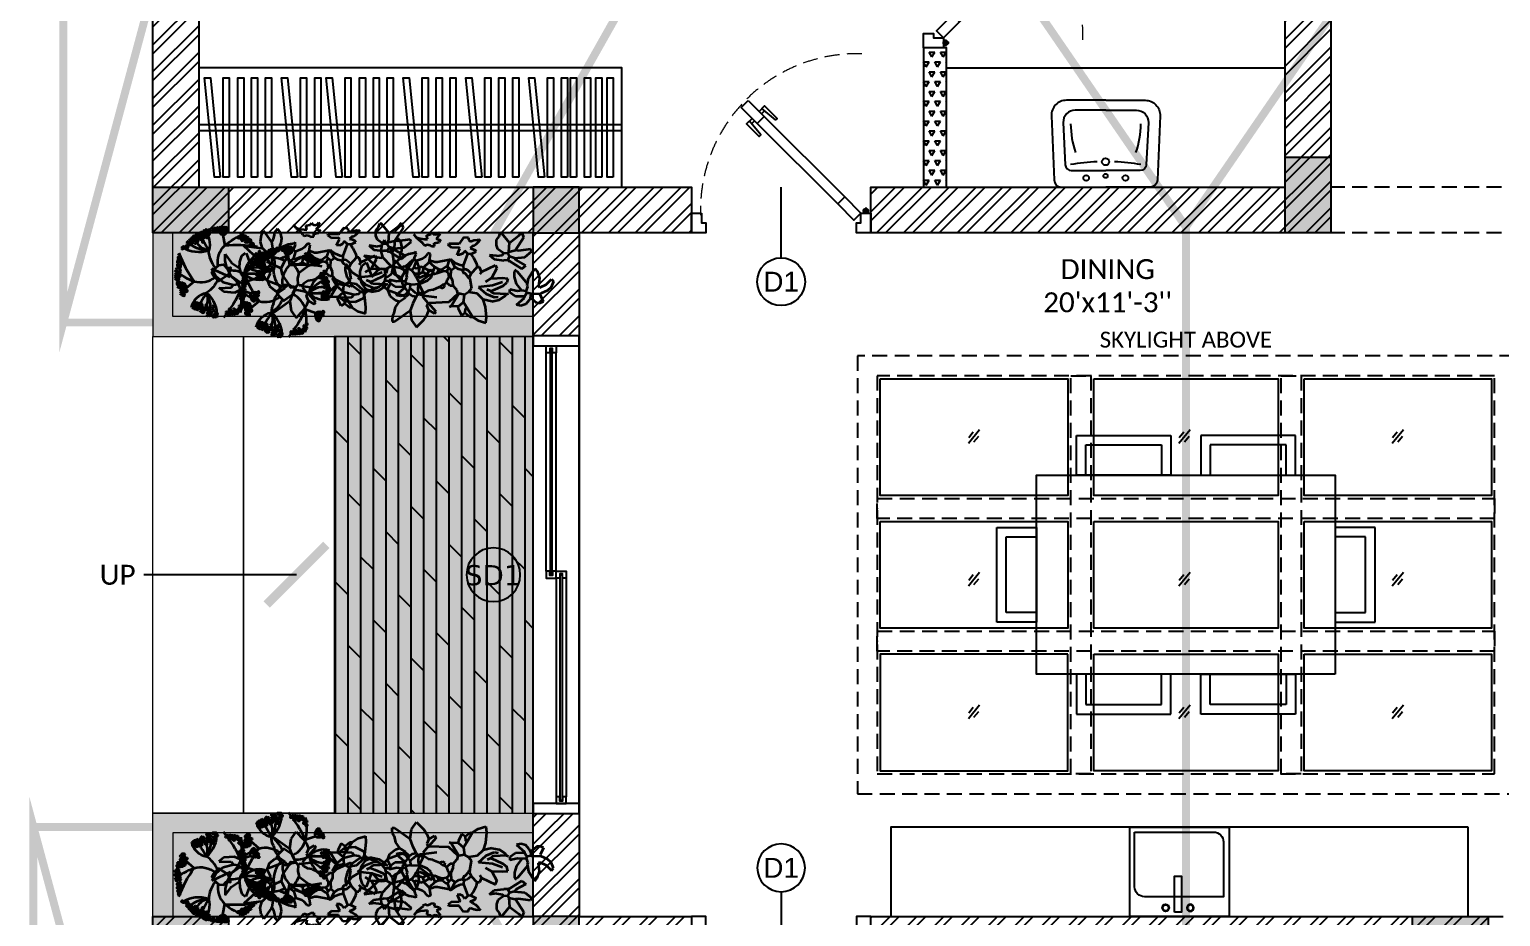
# Model space of a CAD drawing. Header units: millimetres. Extents: x -620 to 15825, y -3130 to 13425.
# Drawn here: x -620 to 6768, y 4510 to 8967 of the extents above; entities that cross this region are included whole.
import ezdxf
from ezdxf.enums import TextEntityAlignment as Align

# ---------------------------------------------------------------- set-up
doc = ezdxf.new("R2010")
doc.units = ezdxf.units.MM
doc.header["$LTSCALE"] = 150
doc.set_wipeout_variables(frame=1)
doc.linetypes.add('1215E_Roof Plan$0$DASHED', pattern=[0.75, 0.5, -0.25])
doc.linetypes.add('DASHED', pattern=[0.75, 0.5, -0.25])
for name, color, linetype in [('1215E_Columns$0$ad-Column', 3, 'Continuous'), ('1215E_Columns$0$ad-Column Hatch', 125, 'Continuous'), ('ad-Arrow', 32, 'Continuous'), ('ad-Door', 11, 'Continuous'), ('ad-Elevation 10', 8, 'Continuous'), ('ad-Furniture', 8, 'Continuous'), ('ad-Text main', 7, 'Continuous'), ('ad-Text Main_Door&window Label', 7, 'Continuous'), ('ad-Toilet fixtures', 8, 'Continuous'), ('ad-Wall', 240, 'Continuous'), ('ad-Wall hatch', 8, 'Continuous')]:
    doc.layers.add(name, color=color, linetype=linetype)
for name, color, linetype, true_color in [('1215E_Roof Plan$0$ad-Primary Roof', 5, 'Continuous', 0x0000ff), ('1215E_Roof Plan$0$ad-Secondary Roof', 6, 'Continuous', 0xff00ff), ('ad-Glass Sectionline', 140, 'Continuous', 0x00bfff), ('ad-Verandah', 7, 'Continuous', 0xa57c52)]:
    doc.layers.add(name, color=color, linetype=linetype, true_color=true_color)
doc.layers.add('ad-Landscape', color=7, linetype='Continuous', lineweight=35, true_color=0x007f00)
doc.layers.add('ad-Landscape 2', color=7, linetype='Continuous', lineweight=35, true_color=0x264c00)
doc.styles.add('6 U T S R N_Corridor-Basement$0$Standard', font='arial.ttf')
doc.styles.add('6 U T S R N_Typical Floor Plan$0$3BHK-E(NB)$0$grid_text', font='verdana.ttf', dxfattribs={"width": 0.9})
doc.styles.add('New Text Style', font='arial.ttf', dxfattribs={"height": 100})
doc.styles.get("Standard").update_dxf_attribs({"font": 'calibril.ttf'})
doc.dimstyles.new('A-100-DIM-INT (MM-FT)', dxfattribs={"dimscale": 50, "dimtxt": 2.4, "dimasz": 1, "dimexe": 5, "dimexo": 100, "dimgap": 1, "dimtad": 0, "dimdec": 0, "dimdsep": 46, "dimtxsty": 'Standard', "dimblk": 'ARCHTICK', "dimcen": 0.025, "dimse1": 1, "dimse2": 1, "dimclrd": 256, "dimclre": 256, "dimclrt": 256, "dimazin": 2, "dimtfac": 1, "dimtdec": 0, "dimtix": 1, "dimtmove": 2, "dimatfit": 3, "dimldrblk": 'ARCHTICK', "dimfxl": 1, "dimtolj": 1, "dimtzin": 0, "dimarcsym": 0})

# ---------------------------------------------------------------- blocks, each defined once
blk = doc.blocks.new('_ArchTick')
at = {"color": 0, "linetype": 'ByBlock', "const_width": 0.15}
blk.add_lwpolyline([(-0.5, -0.5), (0.5, 0.5)], dxfattribs=at)
blk = doc.blocks.new('busch1')
for p, q in [((-4.38, 7.36), (-3.78, 8.29)), ((-3.78, 8.29), (-2.83, 7.4)), ((3.42, 7.29), (4.09, 7.8)), ((4.09, 7.8), (5.08, 8.14)), ((5.08, 8.14), (5.19, 7.4)), ((-6.87, 7.43), (-6.56, 7.43)), ((-6.85, 7.18), (-6.87, 7.43)), ((-6.78, 6.73), (-6.85, 7.18)), ((-6.56, 6.36), (-6.78, 6.73)), ((-6.56, 7.43), (-4.64, 6.2)), ((-6.56, 6.36), (-6.33, 5.59)), ((-4.64, 6.2), (-4.49, 6.13)), ((-4.49, 6.13), (-4.38, 7.36)), ((-4.1, 5.22), (-4.49, 6.13)), ((-2.83, 7.4), (-2.4, 6.84)), ((-2.4, 6.84), (-2.1, 6.2)), ((-2.1, 6.2), (-2.34, 5.59)), ((-2.1, 6.2), (-1.41, 6.66)), ((-1.18, 6.43), (-2.1, 5.28)), ((-1.41, 6.66), (-1.18, 6.43)), ((0.74, 5.82), (0.51, 5.9)), ((1.66, 5.9), (0.74, 5.82)), ((0.74, 5.82), (1.79, 4.24)), ((2.05, 7.05), (1.66, 6.2)), ((1.66, 6.2), (1.66, 5.9)), ((1.66, 5.9), (2.35, 5.36)), ((2.51, 6.74), (2.05, 7.05)), ((2.74, 6.05), (2.35, 5.36)), ((2.51, 6.74), (3.12, 7.28)), ((2.51, 6.74), (2.58, 6.2)), ((2.58, 6.2), (2.74, 6.05)), ((2.74, 6.05), (3.42, 7.29)), ((3.12, 7.28), (3.43, 7.28)), ((5.11, 6.07), (4.89, 5.13)), ((5.19, 7.4), (5.11, 6.07)), ((9.64, 6.15), (9.09, 6.01)), ((9.09, 6.01), (10.16, 5.16)), ((10.27, 6), (9.64, 6.15)), ((10.7, 5.55), (10.27, 6)), ((11.68, 5.92), (11.32, 5.55)), ((12.11, 5.96), (11.68, 5.92)), ((12.55, 5.78), (12.11, 5.96)), ((12.55, 5.78), (12.16, 4.85)), ((-12.83, 4.56), (-13.44, 4.03)), ((-13.42, 4.05), (-11.87, 4.05)), ((-11.47, 4.74), (-12.83, 4.56)), ((-11.87, 4.05), (-11.56, 3.74)), ((-10.31, 4.25), (-11.47, 4.74)), ((-10.31, 4.25), (-10.18, 3.67)), ((-7.26, 3.28), (-6.99, 4.11)), ((-6.99, 4.11), (-6.32, 4.7)), ((-5.03, 4.36), (-6.79, 3.59)), ((-6.33, 5.59), (-5.79, 4.9)), ((-6.32, 4.7), (-5.79, 4.9)), ((-5.79, 4.9), (-5.03, 4.43)), ((-4.49, 3.97), (-5.26, 2.74)), ((-5.03, 4.43), (-5.03, 4.36)), ((-5.03, 4.36), (-4.49, 3.97)), ((-4.49, 3.97), (-4.17, 4.25)), ((-4.17, 4.25), (-3.64, 4.36)), ((-3.64, 4.36), (-4.1, 5.22)), ((-3.64, 4.36), (-3.33, 4.05)), ((-3.18, 4.2), (-3.33, 4.05)), ((-3.33, 4.05), (-3.33, 3.28)), ((-2.8, 4.2), (-3.18, 4.2)), ((-2.18, 5.28), (-2.8, 4.43)), ((-2.8, 4.43), (-2.72, 4.28)), ((-2.72, 4.28), (-2.8, 4.2)), ((-2.58, 3.96), (-2.8, 4.2)), ((-2.72, 4.28), (-1.03, 4.59)), ((-2.05, 3.66), (-2.58, 3.96)), ((-2.34, 5.59), (-2.18, 5.28)), ((-2.18, 5.28), (-2.1, 5.28)), ((-2.1, 5.28), (-2.03, 5.28)), ((0.46, 5.28), (-2.03, 5.28)), ((1.66, 4.28), (0.46, 5.28)), ((1.66, 4.2), (1.59, 3.74)), ((1.66, 4.2), (1.66, 4.28)), ((2.51, 4.43), (1.79, 4.24)), ((2.35, 5.36), (2.51, 4.43)), ((3.05, 4.13), (2.51, 4.43)), ((4.12, 4.36), (3.05, 4.13)), ((3.05, 4.13), (3.43, 3.67)), ((4.89, 5.13), (4.12, 4.36)), ((4.34, 3.53), (5.27, 4.45)), ((5.97, 5.43), (4.89, 5.13)), ((4.89, 5.13), (4.89, 5.2)), ((5.27, 4.45), (6.3, 4.92)), ((5.89, 4.13), (5.43, 3.9)), ((6.04, 4.36), (5.89, 4.13)), ((5.89, 4.13), (6.51, 3.9)), ((5.97, 5.43), (6.92, 5.29)), ((6.27, 4.43), (6.04, 4.36)), ((7.89, 4.59), (6.27, 4.43)), ((6.3, 4.92), (6.78, 4.87)), ((6.51, 3.9), (7.51, 3.51)), ((6.92, 5.29), (7.66, 4.85)), ((7.66, 4.85), (7.89, 4.59)), ((7.89, 4.59), (8.12, 4.51)), ((9.01, 4.93), (8.32, 4.39)), ((8.32, 4.39), (8.32, 4.01)), ((9.28, 4.26), (8.32, 4.01)), ((10.16, 5.01), (9.01, 4.93)), ((9.86, 4.24), (9.21, 3.34)), ((9.86, 4.24), (9.28, 4.26)), ((10.39, 4.32), (9.86, 4.24)), ((10.16, 5.16), (10.16, 5.01)), ((10.16, 5.01), (10.47, 4.55)), ((10.47, 4.55), (10.39, 4.32)), ((10.39, 4.32), (10.62, 3.78)), ((11.01, 4.7), (10.47, 4.55)), ((10.62, 3.78), (10.55, 3.55)), ((10.93, 5.24), (10.7, 5.55)), ((11.32, 5.55), (10.93, 5.24)), ((10.93, 5.24), (11.01, 4.7)), ((11.01, 4.7), (12.24, 4.7)), ((12.16, 3.93), (12.01, 3.78)), ((12.18, 2.74), (12.01, 3.78)), ((12.16, 4.85), (12.24, 4.7)), ((12.16, 3.93), (12.99, 3.59)), ((13.13, 4.37), (12.24, 4.7)), ((13.63, 3.96), (13.13, 4.37)), ((13.93, 3.24), (13.63, 3.96)), ((-11.95, 2.74), (-14.23, 1.55)), ((-13.71, 2.59), (-14.23, 1.55)), ((-13.73, 2.55), (-12.88, 3.32)), ((-12.88, 3.32), (-11.56, 3.74)), ((-11.79, 2.59), (-12.32, 1.49)), ((-11.79, 2.59), (-11.95, 2.74)), ((-10.71, 3.44), (-11.79, 2.59)), ((-11.56, 3.74), (-10.95, 3.67)), ((-10.95, 3.67), (-10.71, 3.44)), ((-10.71, 3.44), (-10.33, 3.44)), ((-10.68, 1.61), (-10.56, 2.38)), ((-10.56, 2.38), (-10.04, 3.14)), ((-10.18, 3.67), (-10.33, 3.44)), ((-10.02, 3.13), (-10.33, 3.44)), ((-9.68, 3.34), (-10.19, 3.69)), ((-9.63, 3.32), (-10.02, 3.13)), ((-8.75, 3.09), (-9.68, 3.34)), ((-8.33, 2.9), (-8.75, 3.09)), ((-7.95, 2.67), (-8.33, 2.9)), ((-7.26, 3.36), (-7.95, 2.67)), ((-7.95, 2.67), (-7.56, 2.21)), ((-6.95, 2.21), (-7.56, 2.21)), ((-7.56, 2.21), (-7.41, 1.74)), ((-7.26, 3.36), (-7.26, 3.28)), ((-7.26, 3.28), (-6.79, 2.44)), ((-6.79, 3.59), (-7.18, 3.44)), ((-6.79, 2.44), (-6.95, 2.21)), ((-5.41, 1.9), (-6.26, 1.44)), ((-5.26, 2.74), (-5.41, 1.9)), ((-5.41, 1.9), (-4.87, 0.98)), ((-3.41, 2.05), (-3.57, 1.82)), ((-3.18, 2.59), (-3.41, 2.05)), ((-3.33, 3.28), (-3.18, 2.74)), ((-3.18, 2.74), (-3.18, 2.59)), ((-3.18, 2.59), (-1.95, 1.74)), ((-1.49, 3.59), (-2.05, 3.66)), ((-1.49, 3.59), (-0.64, 3.28)), ((-0.64, 3.28), (-0.26, 3.44)), ((-0.64, 3.28), (-0.18, 2.97)), ((-0.26, 3.44), (0.05, 3.28)), ((-0.18, 2.97), (-0.03, 2.97)), ((0.05, 3.28), (-0.03, 2.97)), ((-0.03, 2.97), (0.28, 2.74)), ((0.74, 3.2), (0.28, 2.74)), ((0.28, 2.74), (0.43, 2.36)), ((0.43, 2.36), (0.66, 2.05)), ((0.66, 2.05), (0.59, 1.59)), ((0.66, 2.05), (0.89, 2.05)), ((1.12, 3.2), (0.74, 3.2)), ((1.13, 2.63), (0.89, 2.05)), ((0.89, 2.05), (0.97, 1.21)), ((1.51, 3.67), (1.12, 3.2)), ((1.12, 3.2), (1.13, 2.63)), ((1.59, 3.74), (1.51, 3.67)), ((3.05, 2.13), (2.74, 1.74)), ((3.28, 2.44), (3.05, 2.21)), ((3.05, 2.21), (3.05, 2.13)), ((3.28, 2.44), (3.43, 3.67)), ((3.28, 2.44), (3.28, 2.21)), ((3.28, 2.21), (3.51, 1.74)), ((6.13, 3.43), (4.34, 3.53)), ((4.81, 1.59), (4.58, 1.9)), ((6.12, 2.44), (5.28, 2.9)), ((6.12, 2.44), (6.2, 2.51)), ((6.12, 2.44), (6.81, 1.28)), ((7.44, 3.04), (6.13, 3.43)), ((6.2, 2.51), (7.43, 2.51)), ((7.43, 2.51), (8.12, 2.59)), ((7.51, 3.51), (7.97, 3.13)), ((8.12, 2.59), (7.97, 3.13)), ((9.21, 3.34), (9, 2.45)), ((9, 2.45), (9.01, 1.78)), ((10.62, 3.39), (9.47, 1.86)), ((10.55, 3.55), (10.62, 3.39)), ((10.62, 3.39), (10.77, 2.67)), ((10.77, 2.67), (11.62, 1.47)), ((11.93, 1.86), (12.18, 2.74)), ((12.99, 3.59), (13.7, 2.93)), ((13.7, 2.93), (13.93, 3.24)), ((-12.32, 1.49), (-12.49, 0.6)), ((-12.49, 0.6), (-12.43, -0.22)), ((-12.43, -0.22), (-11.7, 0.9)), ((-11.7, 0.9), (-10.68, 1.61)), ((-10.68, 1.61), (-10.63, 0.84)), ((-10.63, 0.84), (-10.35, 0.07)), ((-10.35, 0.07), (-9.84, -0.28)), ((-8.18, 0.67), (-10.03, -1.19)), ((-9.77, -0.26), (-9.18, 1.59)), ((-9.18, 1.59), (-8.33, 0.74)), ((-8.33, 0.74), (-8.18, 0.67)), ((-7.49, 0.74), (-8.18, 0.67)), ((-6.64, 0.36), (-7.72, -0.87)), ((-7.41, 1.74), (-7.49, 0.74)), ((-7.49, 0.74), (-6.64, 0.36)), ((-7.14, 1.7), (-7.41, 1.74)), ((-6.82, 1.48), (-7.14, 1.7)), ((-6.56, 1.13), (-6.82, 1.48)), ((-6.64, 0.36), (-6.49, 0.36)), ((-6.26, 1.44), (-6.56, 1.13)), ((-6.56, 1.13), (-6.41, 0.44)), ((-6.41, 0.44), (-6.49, 0.36)), ((-6.49, 0.36), (-6.26, 0.05)), ((-5.49, 0.67), (-6.41, 0.44)), ((-6.26, 0.05), (-6.41, -1.48)), ((-6.26, 0.05), (-5.49, -0.56)), ((-4.87, 0.98), (-5.49, 0.67)), ((-5.49, 0.67), (-4.95, 0.44)), ((-4.95, 0.44), (-4.8, 0.44)), ((-4.87, 0.98), (-4.64, 0.74)), ((-4.64, 0.74), (-4.8, 0.44)), ((-4.8, 0.44), (-3.87, -0.33)), ((-4.1, 0.98), (-4.64, 0.74)), ((-3.72, 1.44), (-4.1, 0.98)), ((-4.1, 0.98), (-3.72, 0.67)), ((-3.57, 1.82), (-3.72, 1.44)), ((-3.72, 1.44), (-3.03, 1.44)), ((-3.49, 0.82), (-3.72, 0.67)), ((-3.72, 0.67), (-3.41, -0.18)), ((-2.87, 0.59), (-3.49, 0.82)), ((-3.03, 1.44), (-2.64, 1.28)), ((-2.49, 0.74), (-2.87, 0.59)), ((-2.03, 1.67), (-2.64, 1.28)), ((-2.64, 1.28), (-2.57, 0.9)), ((-2.57, 0.9), (-2.49, 0.74)), ((-1.87, 1.13), (-2.49, 0.74)), ((-2.49, 0.74), (-2.49, 0.67)), ((-2.49, 0.67), (-1.8, 0.05)), ((-1.95, 1.74), (-2.03, 1.67)), ((-2.03, 1.67), (-1.95, 1.28)), ((-1.95, 1.74), (-1.49, 1.59)), ((-1.95, 1.28), (-1.87, 1.13)), ((-1.8, 1.05), (-1.87, 1.13)), ((-1.34, 1.36), (-1.8, 1.05)), ((-1.11, 0.74), (-1.8, 0.05)), ((-1.8, 0.05), (-1.72, -0.18)), ((-1.07, 0.1), (-1.73, -0.16)), ((-1.49, 1.59), (-1.34, 1.36)), ((-1.49, 1.59), (-1.18, 1.59)), ((-1.18, 1.59), (-1.34, 1.36)), ((-1.34, 1.36), (-1.34, 1.28)), ((-1.34, 1.28), (-1.11, 0.74)), ((-1.18, 1.59), (-0.87, 1.51)), ((-0.57, 1.05), (-1.11, 0.74)), ((-0.72, 0.13), (-1.07, 0.1)), ((-0.87, 1.51), (-0.11, 1.28)), ((-0.87, 1.51), (-0.57, 1.05)), ((0.82, -0.1), (-0.72, 0.13)), ((-0.57, 1.05), (-0.18, 1.05)), ((-0.11, 1.28), (-0.18, 1.05)), ((-0.18, 1.05), (0.28, 0.74)), ((0.36, 1.36), (-0.11, 1.28)), ((0.28, 0.74), (0.51, 0.67)), ((0.59, 1.59), (0.36, 1.36)), ((0.36, 1.36), (0.66, 0.9)), ((0.66, 0.9), (0.51, 0.67)), ((0.51, 0.67), (0.82, -0.1)), ((0.97, 1.21), (0.66, 0.9)), ((0.97, 1.21), (1.43, 0.9)), ((1.43, 0.82), (0.97, -0.18)), ((0.97, -0.18), (1.59, 0.34)), ((1.89, 1.13), (1.43, 0.82)), ((1.43, 0.9), (1.43, 0.82)), ((1.59, 0.34), (2.16, 0.59)), ((2.43, 1.28), (1.89, 1.13)), ((2.16, 0.59), (2.58, 0.67)), ((2.58, 1.67), (2.43, 1.28)), ((2.43, 1.28), (2.58, 1.21)), ((2.58, 1.74), (2.58, 1.67)), ((2.74, 1.74), (2.58, 1.67)), ((2.89, 1.21), (2.58, 1.21)), ((2.58, 1.21), (2.58, 0.67)), ((2.58, 0.67), (3.2, -0.79)), ((3.12, 1.36), (2.89, 1.21)), ((3.51, 1.74), (3.12, 1.36)), ((3.51, 1.74), (4.28, 0.98)), ((3.88, -0.24), (4.22, 0.53)), ((4.22, 0.53), (4.28, 0.98)), ((4.58, 0.98), (4.28, 0.98)), ((4.81, 1.59), (4.58, 0.98)), ((4.81, 1.59), (6.66, 0.82)), ((5.96, -0.48), (6.53, 0.08)), ((6.53, 0.08), (7.74, 0.28)), ((6.66, 0.82), (6.81, 1.28)), ((8.27, 0.28), (7.74, 0.28)), ((8.27, 0.36), (8.35, 0.36)), ((8.27, 0.36), (8.27, 0.28)), ((8.35, 0.36), (8.27, 0.28)), ((8.27, 0.28), (8.27, 0.21)), ((8.27, 0.21), (8.5, -0.18)), ((8.35, 0.36), (8.43, 0.36)), ((9.97, 1.44), (8.43, 0.36)), ((9.12, 0.05), (8.5, -0.18)), ((9.01, 1.78), (9.16, 1.62)), ((9.16, 1.62), (9.09, 1.55)), ((9.27, 0.28), (9.12, 0.05)), ((9.12, 0.05), (10.43, -0.02)), ((9.47, 1.86), (9.16, 1.62)), ((10.5, 1.05), (9.27, 0.28)), ((9.97, 1.44), (10.5, 1.05)), ((11.62, 1.47), (11.93, 1.86)), ((-10.03, -1.19), (-7.79, -0.79)), ((-7.89, -1.61), (-7.72, -0.87)), ((-7.73, -2.46), (-7.89, -1.61)), ((-7.79, -0.79), (-7.72, -0.87)), ((-6.49, -1.64), (-7.36, -3)), ((-6.41, -1.48), (-6.49, -1.64)), ((-6.41, -1.48), (-6.18, -1.89)), ((-5.49, -0.56), (-5.49, -0.64)), ((-5.49, -0.56), (-5.13, -0.82)), ((-5.49, -0.95), (-5.49, -0.64)), ((-5.29, -1.32), (-5.49, -0.95)), ((-5.19, -1.92), (-5.29, -1.32)), ((-5.13, -0.82), (-4.33, -1.14)), ((-4.33, -1.14), (-3.49, -1.25)), ((-3.87, -0.33), (-3.72, -0.33)), ((-3.41, -0.18), (-3.72, -0.33)), ((-3.72, -0.33), (-3.57, -0.72)), ((-3.57, -0.72), (-3.41, -1.02)), ((-3.57, -1.25), (-3.49, -1.25)), ((-3.41, -1.02), (-3.49, -1.25)), ((-3.49, -1.25), (-3.41, -1.41)), ((-2.63, -0.41), (-3.41, -0.18)), ((-2.32, -0.62), (-2.63, -0.41)), ((-1.95, -1.02), (-2.32, -0.62)), ((-1.72, -1.1), (-1.95, -1.02)), ((-1.72, -0.18), (-1.57, -0.95)), ((-1.57, -0.95), (-1.72, -1.1)), ((1.2, -1.64), (0.74, -2.02)), ((0.82, -0.1), (0.97, -0.18)), ((2.12, -1.64), (1.2, -1.64)), ((2.18, -0.68), (1.82, -0.72)), ((1.82, -0.72), (2.2, -1.48)), ((2.2, -1.48), (2.12, -1.64)), ((2.54, -0.83), (2.18, -0.68)), ((2.82, -1.18), (2.54, -0.83)), ((3.2, -0.79), (2.82, -1.18)), ((3.58, -0.72), (3.2, -0.79)), ((3.51, -1.48), (3.86, -1.35)), ((3.81, -1.72), (3.51, -1.48)), ((3.58, -0.72), (3.88, -0.24)), ((3.58, -0.72), (4.28, -1.02)), ((3.96, -1.74), (3.81, -1.72)), ((3.86, -1.35), (4.13, -1.2)), ((4.27, -1.91), (3.96, -1.74)), ((4.13, -1.2), (4.28, -1.02)), ((6.81, -0.33), (5.96, -0.48)), ((6.81, -0.33), (7.58, -0.41)), ((7.04, -1.18), (6.88, -1.7)), ((6.88, -1.7), (6.92, -2.37)), ((7.74, -0.64), (7.04, -1.18)), ((7.58, -0.41), (7.74, -0.64)), ((8.27, -0.56), (7.74, -0.64)), ((8.5, -0.18), (8.27, -0.56)), ((8.27, -0.56), (8.43, -0.79)), ((8.43, -0.79), (9.27, -0.95)), ((8.43, -0.79), (8.58, -1.95)), ((9.66, -0.87), (9.27, -0.95)), ((9.27, -0.95), (10.43, -2.56)), ((11.2, -1.02), (9.66, -0.87)), ((10.43, -0.02), (11.35, -0.72)), ((11.35, -0.72), (11.2, -1.02)), ((-7.36, -3), (-7.73, -2.46)), ((-6.18, -1.89), (-6.05, -2.39)), ((-6.05, -2.39), (-6.03, -2.72)), ((-5.64, -3.18), (-6.03, -2.72)), ((-5.64, -3.18), (-5.32, -2.69)), ((-5.32, -2.69), (-5.19, -1.92)), ((-3.26, -3.18), (-3.57, -3.56)), ((-2.72, -2.64), (-3.26, -3.1)), ((-3.26, -3.18), (-2.8, -3)), ((-3.26, -3.1), (-3.26, -3.18)), ((-2.8, -3), (-2.24, -2.91)), ((-2.49, -2.41), (-2.72, -2.64)), ((-2.41, -2.25), (-2.49, -2.33)), ((-2.49, -2.33), (-2.49, -2.41)), ((-2.41, -2.25), (-2.26, -2.1)), ((-2.26, -2.1), (-1.88, -2.2)), ((-2.24, -2.91), (-1.87, -2.87)), ((-1.87, -2.87), (-1.95, -3.33)), ((-1.95, -3.33), (-1.95, -3.41)), ((-1.95, -3.41), (-1.41, -3.48)), ((-1.88, -2.2), (-1.58, -2.1)), ((-1.58, -2.1), (-1.41, -1.95)), ((-1.41, -1.95), (-1.03, -1.95)), ((-1.41, -3.48), (-1.26, -3.71)), ((-1.26, -3.71), (-1.11, -3.49)), ((-1.11, -3.49), (-0.85, -3.41)), ((-1.03, -1.95), (-1.03, -2.33)), ((-1.03, -2.33), (-0.41, -2.41)), ((-0.85, -3.41), (-0.53, -3.46)), ((-0.26, -2.64), (-0.72, -2.87)), ((-0.72, -2.87), (-0.18, -3.48)), ((-0.53, -3.46), (-0.34, -3.71)), ((-0.41, -2.41), (-0.26, -2.64)), ((-0.18, -3.48), (-0.34, -3.71)), ((-0.11, -2.72), (-0.26, -2.64)), ((0.74, -2.02), (0.82, -2.18)), ((2.12, -2.1), (0.82, -2.18)), ((2.74, -2.87), (2.12, -2.1)), ((3.35, -2.79), (2.74, -2.87)), ((3.35, -2.56), (3.58, -2.33)), ((3.35, -2.79), (3.35, -2.56)), ((3.58, -2.33), (4.01, -2.47)), ((4.01, -2.47), (4.46, -2.51)), ((4.63, -2.22), (4.27, -1.91)), ((4.46, -2.51), (4.81, -2.48)), ((4.81, -2.48), (4.63, -2.22)), ((4.81, -2.48), (4.89, -2.56)), ((6.92, -2.37), (7.27, -2.79)), ((7.27, -2.79), (7.43, -3.25)), ((7.66, -3.18), (7.43, -3.25)), ((8.58, -1.95), (7.66, -3.18)), ((8.58, -1.95), (9.81, -2.79)), ((9.81, -2.79), (10.2, -3.18)), ((10.43, -2.56), (10.2, -3.18))]:
    blk.add_line(p, q)
for centre, start, end in [((-10.31, 4.25), 12.8043, 67.5333), ((0.46, 5.28), 49.844, 89.647)]:
    blk.add_arc(centre, 0.00000961, start, end)
blk = doc.blocks.new('Agac-p8')
at = {"color": 82}
blk.add_lwpolyline([(214.3, -98.8, -0.332157), (270.9, -91.5, 2.110716)], format="xyb", dxfattribs=at)
at = {"layer": 'ad-Landscape'}
for points in [[(16.3, 279.2, -0.2826), (-12.1, 229), (-24, 165.3, 0.08666), (-144.2, 235.3)], [(-12.1, 229, -0.332157), (-46.7, 274.3, 2.110716)], [(106.7, 260.8, 0.297027), (75.6, 134.5, 0.202579), (209.9, 191.6)], [(143.2, 243.7, 0.034752), (75.6, 134.5, 0.322006), (167.2, 228.6)], [(-55.5, 12.1, 0.124299), (-144.8, -7.9, 0.235359), (-244.2, 123.8, 3.344811)], [(18.2, 39.4, 0.239145), (-24, 165.3, 0.066971), (-223.4, 158.9)], [(32.6, 25.4, 0.160891), (75.6, 134.5, 0.235359), (239.3, 154.7, 3.344811)], [(259.3, 119.2, -0.066971), (165.1, -56.7, -0.237273), (35.8, -31)], [(-261.4, 79.9, -0.202579), (-144.8, -7.9, 0.322006), (-272.1, 24.4)], [(285.9, 12.4, -0.08666), (165.1, -56.7), (214.3, -98.8, 0.2826), (243.6, -148.6)], [(-269.7, -44, 0.297027), (-144.8, -7.9, -0.034752), (-273.2, -3.9)], [(-240.5, -131.5, -0.2826), (-182.8, -131), (-121.7, -109.5), (-121.7, -109.5, -0.217045), (-45, -15)], [(20.1, -46.5, 0.144947), (88.7, -127.5, 0.235359), (24.4, -279.4, 3.344811)], [(-182.8, -131, -0.332157), (-204.7, -183.7, 2.110716)], [(-122.2, -248.6, -0.08666), (-121.7, -109.5), (-121.7, -109.5, 0.066971), (-16.4, -279)], [(71, -272.4, -0.202579), (88.7, -127.5, 0.322006), (124.4, -253.9)], [(182.5, -217.7, 0.297027), (88.7, -127.5, -0.034752), (149.5, -240.7)]]:
    blk.add_lwpolyline(points, format="xyb", dxfattribs=at)
blk.add_lwpolyline([(-56.6, 15.2), (-44.5, -16.5), (12, -54.5), (43.1, -23.8), (55.3, -1.9), (31, 27.3), (13.4, 44), (-15.3, 46.8), (-32.3, 27.3), (-59.1, 29.8)], close=True, dxfattribs=at)
at = {"layer": 'ad-Landscape 2'}
for centre in [(-32, 272.4), (-22.2, 272.4), (-8.5, 272.4), (5.2, 272.4), (20.9, 270.4), (38.5, 268.5), (-188.6, 178.4), (-180.8, 196), (-165.1, 211.7), (-165.1, 190.1), (-153.4, 211.7), (-153.4, 190.1), (-151.4, 219.5), (-151.4, 198), (-137.7, 225.4), (-137.7, 203.8), (-131.9, 221.5), (-131.9, 199.9), (-124, 231.3), (-124, 209.7), (-108.4, 215.6), (-32, 250.8), (-22.2, 264.5), (-22.2, 250.8), (-22.2, 243), (-8.5, 250.8), (-0.7, 262.6), (-0.7, 241), (5.2, 250.8), (20.9, 260.6), (46.3, 258.7), (54.1, 266.5), (67.8, 256.7), (73.7, 258.7), (73.7, 237.1), (85.5, 239.1), (85.5, 217.5), (91.3, 258.7), (91.3, 237.1), (103.1, 252.8), (103.1, 239.1), (103.1, 231.3), (103.1, 217.5), (110.9, 211.7), (110.9, 190.1), (120.7, 243), (120.7, 221.5), (124.6, 227.3), (124.6, 205.8), (132.5, 237.1), (132.5, 215.6), (142.3, 235.2), (142.3, 213.6), (146.2, 213.6), (146.2, 192.1), (152, 227.3), (152, 205.8), (157.9, 203.8), (157.9, 182.3), (167.7, 219.5), (167.7, 198), (175.5, 209.7), (175.5, 188.2), (181.4, 203.8), (181.4, 182.3), (193.2, 194.1), (206.9, 176.4), (-243.5, 115.7), (-237.6, 123.6), (-231.7, 109.8), (-223.9, 98.1), (-218, 109.8), (-198.4, 172.5), (-180.8, 174.5), (193.2, 172.5), (206.9, 154.9), (214.7, 156.8), (230.4, 152.9), (238.2, 149), (257.8, 104), (261.7, 86.4), (-267, 23.7), (-265, -3.7), (-261.1, 62.9), (-261.1, 41.3), (-261.1, 10), (-255.2, 33.5), (-255.2, 21.7), (-251.3, 0.2), (-249.3, 84.4), (-249.3, 72.6), (-247.4, 57), (-243.5, 47.2), (-239.5, 82.4), (-239.5, 31.5), (-233.7, 72.6), (-233.7, -3.7), (-229.8, 58.9), (248, 72.6), (248, 51.1), (253.9, 35.4), (253.9, 13.9), (255.8, -1.8), (257.8, 82.4), (261.7, 64.8), (263.6, 39.4), (265.6, 64.8), (265.6, 43.3), (273.4, 17.8), (273.4, -3.7), (-265, -33.1), (-259.1, -15.5), (-257.2, -40.9), (-255.2, -23.3), (-245.4, -13.5), (-243.5, -35.1), (-237.6, -27.2), (-223.9, -27.2), (220.6, -86), (226.4, -76.2), (240.1, -70.3), (240.1, -91.8), (246, -86), (253.9, -68.3), (253.9, -89.9), (255.8, -23.3), (255.8, -68.3), (261.7, -87.9), (263.6, -21.4), (263.6, -42.9), (267.6, -48.8), (267.6, -70.3), (279.3, -15.5), (279.3, -37), (-231.7, -125.1), (-227.8, -142.8), (-216, -138.8), (-212.1, -160.4), (-208.2, -152.5), (-204.3, -129.1), (-204.3, -174.1), (-200.4, -150.6), (-194.5, -152.5), (212.7, -115.3), (220.6, -107.5), (226.4, -97.7), (228.4, -119.3), (228.4, -140.8), (234.3, -101.6), (234.3, -123.2), (246, -107.5), (246, -109.5), (246, -131), (-127.9, -199.5), (-126, -223), (-118.2, -236.8), (-114.2, -213.3), (-104.4, -236.8), (-101, -251.4), (-92.7, -240.7), (-84.9, -254.4), (-81, -230.9), (-71.2, -254.4), (-65.3, -242.6), (-57.5, -256.3), (-53.5, -232.8), (-43.8, -256.3), (-34, -250.5), (24.8, -258.3), (32.6, -272), (36.5, -248.5), (46.3, -272), (48.3, -213.3), (48.3, -234.8), (62, -250.5), (69.8, -264.2), (73.7, -240.7), (81.6, -223), (81.6, -244.6), (83.5, -264.2), (91.3, -207.4), (91.3, -228.9), (109, -223), (109, -244.6), (118.8, -203.5), (118.8, -225), (124.6, -215.2), (124.6, -236.8), (126.6, -199.5), (126.6, -221.1), (134.4, -197.6), (134.4, -219.1), (140.3, -223), (146.2, -193.7), (146.2, -215.2), (157.9, -189.8), (157.9, -211.3), (161.8, -201.5), (161.8, -223), (169.7, -195.6), (169.7, -217.2)]:
    blk.add_circle(centre, 5.54, dxfattribs=at)
blk = doc.blocks.new('zw$5F1F')
at = {"transparency": 33554559}
h = blk.add_hatch(color=43, dxfattribs=at)
h.dxf.hatch_style = 1
h.paths.add_polyline_path([(0, 0), (1910, 0), (1910, 100), (100, 100), (100, 520), (0, 520)])
at = {"layer": 'ad-Wall hatch', "transparency": 33554483}
h = blk.add_hatch(color=74, dxfattribs=at)
h.dxf.hatch_style = 1
h.paths.add_polyline_path([(100, 520), (1910, 520), (1910, 100), (100, 100)])
at = {"layer": 'ad-Verandah', "lineweight": 9}
for points in [[(0, 0), (1910, 0), (1910, 100), (100, 100), (100, 520), (0, 520)], [(100, 520), (1910, 520), (1910, 100), (100, 100)]]:
    blk.add_lwpolyline(points, close=True, dxfattribs=at)
at = {"layer": 'ad-Landscape', "color": 98, "ltscale": 10, "xscale": -39.35628013533179, "yscale": 39.35628013533176, "zscale": 39.35628013533176, "rotation": 182.6481936611812}
for p in [(852.6, 426.4), (1457.7, 378.7)]:
    blk.add_blockref('busch1', p, dxfattribs=at)
at = {"layer": 'ad-Landscape', "xscale": -0.8129134488704248, "yscale": 0.8129134488704248, "zscale": 0.8129134488704248}
for p in [(341.6, 322.5), (667.2, 223.5)]:
    blk.add_blockref('Agac-p8', p, dxfattribs=at)
blk = doc.blocks.new('6 U T S R N_Typical Floor Plan$0$ad_Window Tag')
blk.add_circle((0, 0), 150)
at = {"style": '6 U T S R N_Typical Floor Plan$0$3BHK-E(NB)$0$grid_text', "width": 0.9}
blk.add_attdef('D1', text='', height=125, dxfattribs=at).set_placement((0, 0), align=Align.MIDDLE_CENTER)
blk = doc.blocks.new('zw$C7D6')
at = {"layer": 'ad-Text Main_Door&window Label'}
ref = blk.add_blockref('6 U T S R N_Typical Floor Plan$0$ad_Window Tag', (1710, 6227.5), dxfattribs=dict(at, xscale=-0.9, yscale=0.9, zscale=0.9))
ref.add_attrib('D1', 'SD1', dxfattribs={"height": 101.25, "rotation": 1800, "style": '6 U T S R N_Typical Floor Plan$0$3BHK-E(NB)$0$grid_text'}).set_placement((1709, 6225.4), align=Align.MIDDLE_CENTER)
at = {"layer": 'ad-Text main', "insert": (4794.8, 7679.2), "char_height": 100, "width": 715.45, "attachment_point": 5, "bg_fill": 2}
blk.add_mtext("DINING\\P20'x11'-3''", dxfattribs=at)
blk = doc.blocks.new('zw$6F39')
at = {"layer": 'ad-Furniture'}
for p, q in [((0, 314.9), (-2125, 314.9)), ((0, 284.9), (-2125, 284.9))]:
    blk.add_line(p, q, dxfattribs=at)
for points in [[(0, 0), (-2125, 0), (-2125, 600), (0, 600)], [(-2081.9, 49.9), (-2051.9, 49.9), (-2051.9, 549.9), (-2081.9, 549.9)], [(-2024.4, 49.9), (-1994.4, 49.9), (-1994.4, 549.9), (-2024.4, 549.9)], [(-1967, 49.9), (-1937, 49.9), (-1937, 549.9), (-1967, 549.9)], [(-1897, 49.9), (-1867, 49.9), (-1867, 549.9), (-1897, 549.9)], [(-1852, 49.9), (-1822, 49.9), (-1822, 549.9), (-1852, 549.9)], [(-1782, 49.9), (-1752, 49.9), (-1752, 549.9), (-1782, 549.9)], [(-1737, 49.9), (-1707, 49.9), (-1657, 549.9), (-1687, 549.9)], [(-1607, 49.9), (-1577, 49.9), (-1577, 549.9), (-1607, 549.9)], [(-1537, 49.9), (-1507, 49.9), (-1507, 549.9), (-1537, 549.9)], [(-1467, 49.9), (-1437, 49.9), (-1437, 549.9), (-1467, 549.9)], [(-1422, 49.9), (-1392, 49.9), (-1342, 549.9), (-1372, 549.9)], [(-1292, 49.9), (-1262, 49.9), (-1262, 549.9), (-1292, 549.9)], [(-1222, 49.9), (-1192, 49.9), (-1192, 549.9), (-1222, 549.9)], [(-1152, 49.9), (-1122, 49.9), (-1122, 549.9), (-1152, 549.9)], [(-1107, 49.9), (-1077, 49.9), (-1027, 549.9), (-1057, 549.9)], [(-977, 49.9), (-947, 49.9), (-947, 549.9), (-977, 549.9)], [(-907, 49.9), (-877, 49.9), (-877, 549.9), (-907, 549.9)], [(-837, 49.9), (-807, 49.9), (-807, 549.9), (-837, 549.9)], [(-764.7, 49.9), (-734.7, 49.9), (-734.7, 549.9), (-764.7, 549.9)], [(-719.7, 49.9), (-689.7, 49.9), (-639.7, 549.9), (-669.7, 549.9)], [(-613.1, 49.9), (-583.1, 49.9), (-583.1, 549.9), (-613.1, 549.9)], [(-540.9, 49.9), (-510.9, 49.9), (-510.9, 549.9), (-540.9, 549.9)], [(-495.9, 49.9), (-465.9, 49.9), (-415.9, 549.9), (-445.9, 549.9)], [(-365.9, 49.9), (-335.9, 49.9), (-335.9, 549.9), (-365.9, 549.9)], [(-295.9, 49.9), (-265.9, 49.9), (-265.9, 549.9), (-295.9, 549.9)], [(-225.9, 49.9), (-195.9, 49.9), (-195.9, 549.9), (-225.9, 549.9)], [(-153.6, 49.9), (-123.6, 49.9), (-123.6, 549.9), (-153.6, 549.9)], [(-108.6, 49.9), (-78.6, 49.9), (-28.6, 549.9), (-58.6, 549.9)]]:
    blk.add_lwpolyline(points, close=True, dxfattribs=at)
blk = doc.blocks.new('Revised Typical Floor plan$0$Chair')
for p, q in [((200, 237.5), (0, 237.5)), ((0, 237.5), (0, -237.5)), ((200, -237.5), (200, 237.5)), ((152.5, 190), (0, 190)), ((152.5, -190), (152.5, 190)), ((0, -190), (152.5, -190)), ((0, -237.5), (200, -237.5))]:
    blk.add_line(p, q)
blk = doc.blocks.new('Revised Typical Floor plan$0$DINE')
at = {"layer": 'ad-Furniture'}
blk.add_lwpolyline([(-750, 500), (750, 500), (750, -500), (-750, -500)], close=True, dxfattribs=at)
at = {"layer": 'ad-Furniture', "xscale": -1}
for p, rotation in [((-312.5, 500), 270), ((750, 0), 180), ((312.5, -500), 90)]:
    blk.add_blockref('Revised Typical Floor plan$0$Chair', p, dxfattribs=dict(at, rotation=rotation))
at = {"layer": 'ad-Furniture'}
for p, rotation in [((312.5, 500), 90), ((-750, 0), 180), ((-312.5, -500), 270)]:
    blk.add_blockref('Revised Typical Floor plan$0$Chair', p, dxfattribs=dict(at, rotation=rotation))
blk = doc.blocks.new('zw$F302')
at = {"layer": 'ad-Furniture'}
for points in [[(436.4, 0), (436.4, 198, 0.426121), (358.4, 272.8), (35.9, 259.8, 0.402405), (0, 222.4), (0, 0)], [(386.8, 0), (386.8, 153.8, 0.426121), (324.5, 213.7), (112.5, 203.2, 0.402405), (83.7, 173.3), (83.7, 0)], [(436.4, 0), (436.4, -198, -0.426121), (358.4, -272.8), (35.9, -259.8, -0.402405), (0, -222.4), (0, 0)], [(386.8, 0), (386.8, -153.8, -0.426121), (324.5, -213.7), (112.5, -203.2, -0.402405), (83.7, -173.3), (83.7, 0)]]:
    blk.add_lwpolyline(points, format="xyb", dxfattribs=at)
for centre, radius in [((46, 98.6), 14.1), ((56.6, 1.3), 10.6), ((127.4, 1.3), 17.7), ((46, -98.6), 14.1)]:
    blk.add_circle(centre, radius, dxfattribs=at)
for centre, radius, start, end in [((-831.2, 8.5), 959.2, 2.10446, 10.07837), ((322.6, -285.2), 461.6, 90.50739, 108.85142), ((-831.2, -8.5), 959.2, 349.92163, 357.89554), ((322.6, 285.2), 461.6, 251.14858, 269.49261)]:
    blk.add_arc(centre, radius, start, end, dxfattribs=at)
blk = doc.blocks.new('zw$EEF9')
at = {"layer": 'ad-Glass Sectionline'}
for points in [[(-28.2, -34.6), (28.2, 34.6)], [(-26.8, -5.8), (-3.4, 23.4)], [(-0.3, -27.4), (23.6, 1.4)]]:
    blk.add_lwpolyline(points, dxfattribs=at)
blk = doc.blocks.new('A$C575aefc2')
for p in [(100, -766.7), (100, -1433.3)]:
    blk.add_point(p)
at = {"layer": 'ad-Elevation 10', "linetype": 'DASHED'}
for points in [[(0, -2200), (3300, -2200), (3300, 0), (0, 0)], [(100, -2100), (3200, -2100), (3200, -100), (100, -100)], [(1071.7, -100), (1171.7, -100), (1171.7, -2100), (1071.7, -2100)], [(2128.3, -100), (2228.3, -100), (2228.3, -2100), (2128.3, -2100)], [(100, -716.7), (3200, -716.7), (3200, -816.7), (100, -816.7)], [(100, -1383.3), (3200, -1383.3), (3200, -1483.3), (100, -1483.3)]]:
    blk.add_lwpolyline(points, close=True, dxfattribs=at)
at = {"layer": 'ad-Glass Sectionline', "transparency": 33554585}
for points in [[(115, -115), (1056.7, -115), (1056.7, -701.7), (115, -701.7)], [(1186.7, -115), (2113.3, -115), (2113.3, -701.7), (1186.7, -701.7)], [(2243.3, -115), (3185, -115), (3185, -701.7), (2243.3, -701.7)], [(115, -831.7), (1056.7, -831.7), (1056.7, -1368.3), (115, -1368.3)], [(1186.7, -831.7), (2113.3, -831.7), (2113.3, -1368.3), (1186.7, -1368.3)], [(2243.3, -831.7), (3185, -831.7), (3185, -1368.3), (2243.3, -1368.3)], [(1056.7, -1498.3), (115, -1498.3), (115, -2085), (1056.7, -2085)], [(1186.7, -1498.3), (2113.3, -1498.3), (2113.3, -2085), (1186.7, -2085)], [(2243.3, -1498.3), (3185, -1498.3), (3185, -2085), (2243.3, -2085)]]:
    blk.add_lwpolyline(points, close=True, dxfattribs=at)
for p in [(585.8, -405), (1642.5, -405), (2714.2, -405), (585.8, -1121.6), (1642.5, -1121.6), (2714.2, -1121.6), (585.8, -1788.3), (1642.5, -1788.3), (2714.2, -1788.3)]:
    blk.add_blockref('zw$EEF9', p)
at = {"layer": 'ad-Text main', "insert": (1650, 80.9), "char_height": 80, "width": 1099.819, "attachment_point": 5}
blk.add_mtext('SKYLIGHT ABOVE', dxfattribs=at)
blk = doc.blocks.new('A$C1298c744')
for points in [[(0, -250), (-450, -250), (-450, 250), (0, 250)], [(-22.1, -24.4), (-203.9, -24.4), (-203.9, 9.7), (-22.1, 9.7)]]:
    blk.add_lwpolyline(points, close=True)
blk.add_lwpolyline([(-425, -225), (-425, 171.1, -0.414214), (-375, 221.1), (-100, 221.1), (-100, -175, -0.414214), (-150, -225)], format="xyb", close=True)
at = {"extrusion": (0, 0, -1)}
blk.add_ellipse((-44.1, 54.6), major_axis=(-12.6, 12.6), ratio=1, dxfattribs=at)
blk.add_ellipse((-44.1, 54.6), major_axis=(-10.5, -10.5), ratio=1, start_param=4.712389, end_param=10.995574, dxfattribs=at)
for major_axis, start_param, end_param in [((-12.6, -12.6), 4.712389, 10.995574), ((-10.5, -10.5), 3.141593, 9.424778)]:
    blk.add_ellipse((-44.1, -69.3), major_axis=major_axis, ratio=1, start_param=start_param, end_param=end_param)
blk = doc.blocks.new('zw$BB2B')
at = {"layer": 'ad-Furniture', "linetype": 'DASHED'}
for points in [[(8235, 8175), (5915, 8175)], [(8235, 7945), (5915, 7945)], [(6705, 4510), (8230, 4510)]]:
    blk.add_lwpolyline(points, dxfattribs=at)
at = {"layer": 'ad-Furniture'}
blk.add_lwpolyline([(6605, 4960), (3705, 4960), (3705, 4510), (6605, 4510)], close=True, dxfattribs=at)
at = {"layer": 'ad-Toilet fixtures'}
blk.add_lwpolyline([(3985, 8775), (5685, 8775)], dxfattribs=at)
blk.add_blockref('A$C575aefc2', (3537.5, 7327.5))
at = {"layer": 'ad-Furniture', "xscale": -1}
blk.add_blockref('zw$6F39', (230, 8175), dxfattribs=at)
at = {"layer": 'ad-Furniture'}
for name, p, rotation in [('Revised Typical Floor plan$0$DINE', (5187.5, 6227.5), 180), ('A$C1298c744', (5155, 4510), 270)]:
    blk.add_blockref(name, p, dxfattribs=dict(at, rotation=rotation))
at = {"layer": 'ad-Toilet fixtures', "rotation": 90}
blk.add_blockref('zw$F302', (4785, 8175), dxfattribs=at)
blk = doc.blocks.new('*U71')
for p, q in [((-534, 613.8), (-548.9, 598.9)), ((-599.2, 548.7), (-584.3, 563.6)), ((-8.3, 111.1), (-41.7, 111.1)), ((-25, 127.8), (-25, 94.4))]:
    blk.add_line(p, q)
for points in [[(-615.7, 665.7), (-534.9, 584.9), (-570.2, 549.5), (-651, 630.3)], [(-130.8, 180.8), (-534.9, 584.9), (-570.2, 549.5), (-166.2, 145.5)], [(-50, 100), (-130.8, 180.8), (-166.2, 145.5), (-85.4, 64.6)], [(-850, 100), (-850, 50), (-828.6, 50), (-828.6, 35.7), (-828.6, 0), (-900, 0), (-900, 100)], [(-50, 100), (0, 100), (0, 0), (-71.4, 0), (-71.4, 35.7), (-71.4, 50), (-50, 50)]]:
    blk.add_lwpolyline(points, close=True)
for points in [[(-560.7, 610.7), (-533.2, 638.2), (-470.4, 575.4), (-478.3, 567.5), (-546.9, 624.5)], [(-596.1, 575.4), (-623.6, 547.9), (-560.7, 485.1), (-552.9, 492.9), (-609.9, 561.5)]]:
    blk.add_lwpolyline(points)
blk.add_circle((-25, 111.1), 11.1)
at = {"color": 8, "linetype": 'DASHED', "lineweight": 0}
blk.add_arc((-69.8, 114.8), 785.6, 88.18808, 181.81192, dxfattribs=at)
at = {"layer": 'ad-Text Main_Door&window Label'}
blk.add_line((-450, -125), (-450, 230), dxfattribs=at)
blk.add_circle((-450.3, -245), 120, dxfattribs=at)
at = {"layer": 'ad-Text Main_Door&window Label', "style": 'New Text Style'}
blk.add_attdef('D1', text='', height=100, dxfattribs=at).set_placement((-450.3, -245), align=Align.MIDDLE_CENTER)
blk = doc.blocks.new('$ZCDB_AUDIT_GENERATED_C77D')
blk.add_wipeout([(0, 230), (2400, 230), (2400, 0), (0, 0)]).dxf.layer = 'ad-Elevation 10'
at = {"layer": 'ad-Elevation 10'}
for points in [[(2400, 230), (0, 230)], [(2400, 0), (0, 0)]]:
    blk.add_lwpolyline(points, dxfattribs=at)
for points in [[(50, 0), (50, 230), (0, 230), (0, 0)], [(2350, 0), (2400, 0), (2400, 230), (2350, 230)], [(1217.5, 133), (1217.5, 115), (1182.5, 115), (1182.5, 165), (1217.5, 165), (1217.5, 147), (1195.5, 147), (1195.5, 133)], [(2315, 133), (2315, 115), (2350, 115), (2350, 165), (2315, 165), (2315, 147), (2337, 147), (2337, 133)], [(85, 83), (85, 65), (50, 65), (50, 115), (85, 115), (85, 97), (63, 97), (63, 83)], [(1182.5, 83), (1182.5, 65), (1217.5, 65), (1217.5, 115), (1182.5, 115), (1182.5, 97), (1204.5, 97), (1204.5, 83)]]:
    blk.add_lwpolyline(points, close=True, dxfattribs=at)
at = {"layer": 'ad-Glass Sectionline'}
for points in [[(1217.5, 165), (2315, 165)], [(1182.5, 115), (85, 115)], [(1217.5, 115), (2315, 115)], [(1182.5, 65), (85, 65)]]:
    blk.add_lwpolyline(points, dxfattribs=at)
for points in [[(1200, 95), (65, 95), (65, 85), (1200, 85)], [(1200, 145), (2335, 145), (2335, 135), (1200, 135)]]:
    blk.add_lwpolyline(points, close=True, dxfattribs=at)
blk = doc.blocks.new('*U23')
blk.add_blockref('$ZCDB_AUDIT_GENERATED_C77D', (0, 0))
blk = doc.blocks.new('*U68')
for p, q in [((8.3, -111.1), (41.7, -111.1)), ((25, -127.8), (25, -94.4)), ((599.2, -548.7), (584.3, -563.6)), ((534, -613.8), (548.9, -598.9))]:
    blk.add_line(p, q)
for points in [[(50, -100), (0, -100), (0, 0), (71.4, 0), (71.4, -35.7), (71.4, -50), (50, -50)], [(850, -100), (850, -50), (828.6, -50), (828.6, -35.7), (828.6, 0), (900, 0), (900, -100)], [(50, -100), (130.8, -180.8), (166.2, -145.5), (85.4, -64.6)], [(130.8, -180.8), (534.9, -584.9), (570.2, -549.5), (166.2, -145.5)], [(615.7, -665.7), (534.9, -584.9), (570.2, -549.5), (651, -630.3)]]:
    blk.add_lwpolyline(points, close=True)
for points in [[(596.1, -575.4), (623.6, -547.9), (560.7, -485.1), (552.9, -492.9), (609.9, -561.5)], [(560.7, -610.7), (533.2, -638.2), (470.4, -575.4), (478.3, -567.5), (546.9, -624.5)]]:
    blk.add_lwpolyline(points)
blk.add_circle((25, -111.1), 11.1)
at = {"color": 8, "linetype": 'DASHED', "lineweight": 0}
blk.add_arc((69.8, -114.8), 785.6, 268.18808, 1.81192, dxfattribs=at)
at = {"layer": 'ad-Text Main_Door&window Label'}
blk.add_line((450, 125), (450, -230), dxfattribs=at)
blk.add_circle((450.3, 245), 120, dxfattribs=at)
at = {"layer": 'ad-Text Main_Door&window Label', "style": 'New Text Style'}
blk.add_attdef('D1', text='', height=100, dxfattribs=at).set_placement((450.3, 245), align=Align.MIDDLE_CENTER)
blk = doc.blocks.new('*U69')
for p, q in [((8.3, -111.1), (41.7, -111.1)), ((25, -127.8), (25, -94.4)), ((528.5, -478), (513.6, -492.9)), ((463.3, -543.1), (478.2, -528.2))]:
    blk.add_line(p, q)
for points in [[(50, -100), (0, -100), (0, 0), (71.4, 0), (71.4, -35.7), (71.4, -50), (50, -50)], [(750, -100), (750, -50), (728.6, -50), (728.6, -35.7), (728.6, 0), (800, 0), (800, -100)], [(50, -100), (130.8, -180.8), (166.2, -145.5), (85.4, -64.6)], [(130.8, -180.8), (464.2, -514.2), (499.5, -478.8), (166.2, -145.5)], [(545, -595), (464.2, -514.2), (499.5, -478.8), (580.3, -559.6)]]:
    blk.add_lwpolyline(points, close=True)
for points in [[(525.4, -504.7), (552.8, -477.2), (490, -414.3), (482.2, -422.2), (539.2, -490.8)], [(490, -540), (462.5, -567.5), (399.7, -504.7), (407.6, -496.8), (476.2, -553.8)]]:
    blk.add_lwpolyline(points)
blk.add_circle((25, -111.1), 11.1)
at = {"color": 8, "linetype": 'DASHED', "lineweight": 0}
blk.add_arc((62.1, -102.1), 698.3, 268.18808, 1.81192, dxfattribs=at)
at = {"layer": 'ad-Text Main_Door&window Label'}
blk.add_line((400, 125), (400, -230), dxfattribs=at)
blk.add_circle((400.3, 245), 120, dxfattribs=at)
at = {"layer": 'ad-Text Main_Door&window Label', "style": 'New Text Style'}
blk.add_attdef('D1', text='', height=100, dxfattribs=at).set_placement((400.3, 245), align=Align.MIDDLE_CENTER)
blk = doc.blocks.new('zw$6EBD')
at = {"layer": 'ad-Wall hatch', "transparency": 33554610}
h = blk.add_hatch(dxfattribs=at)
h.set_pattern_fill('ANSI32', color=256, scale=10, angle=1e-14)
h.paths.add_polyline_path([(230, 4280), (230, 230), (6475, 230), (6475, 4280), (3605, 4280), (3605, 4510), (6705, 4510), (6705, 230), (7405, 230), (7405, 0), (0, 0), (0, 4510), (1910, 4510), (1910, 7945), (0, 7945), (0, 12355), (10375, 12355), (10375, 9605), (10145, 9605), (10145, 12125), (5915, 12125), (5915, 7945), (3605, 7945), (3605, 8175), (5685, 8175), (5685, 12125), (230, 12125), (230, 8175), (2705, 8175), (2705, 7945), (2140, 7945), (2140, 4510), (2705, 4510), (2705, 4280)])
h = blk.add_hatch(dxfattribs=at)
h.set_pattern_fill('TRIANG', color=256, scale=6)
h.set_pattern_definition([(60, (-3146.195, 6205.71), (-28.575, 49.49335), [28.575, -28.575]), (120, (-3146.195, 6205.71), (-57.15, 3e-08), [28.575, -28.575]), (0, (-3160.48, 6230.457), (28.575, 49.49335), [28.575, -28.575])])
h.paths.add_polyline_path([(3870, 8175), (3985, 8175), (3985, 8875), (3870, 8875)])
at = {"layer": 'ad-Wall'}
blk.add_lwpolyline([(3870, 8175), (3985, 8175), (3985, 8875), (3870, 8875)], close=True, dxfattribs=at)
at = {"layer": 'ad-Door', "ltscale": 5}
for name, p, rotation, values in [('*U69', (3870, 8875), 90, {'D1': 'D2'}), ('*U71', (3605, 7945), 359.9999999999999, {'D1': 'D1'})]:
    blk.add_blockref(name, p, dxfattribs=dict(at, rotation=rotation)).add_auto_attribs(values)
ref = blk.add_blockref('*U68', (3605, 4510), dxfattribs=dict(at, xscale=-1, rotation=359.9999999999999))
ref.add_attrib('D1', 'D1', dxfattribs={"layer": 'ad-Text Main_Door&window Label', "height": 100, "style": 'New Text Style'}).set_placement((3154.7, 4755), align=Align.MIDDLE_CENTER)
at = {"rotation": 270}
blk.add_blockref('*U23', (1910, 7427.5), dxfattribs=at)
at = {"layer": 'ad-Wall'}
for points in [[(3605, 4280), (3605, 4510), (6705, 4510), (6705, 230)], [(0, 0), (0, 4510), (1910, 4510), (1910, 7945), (0, 7945), (0, 12355), (10375, 12355), (10375, 9605), (10145, 9605), (10145, 12125), (5915, 12125), (5915, 7945), (3605, 7945), (3605, 8175), (5685, 8175), (5685, 12125), (230, 12125), (230, 8175), (2705, 8175), (2705, 7945), (2140, 7945), (2140, 4510), (2705, 4510), (2705, 4280)]]:
    blk.add_lwpolyline(points, dxfattribs=at)
blk = doc.blocks.new('1215E_Columns$0$zw$6AA0')
at = {"layer": '1215E_Columns$0$ad-Column Hatch', "transparency": 33554687}
h = blk.add_hatch(color=256, dxfattribs=at)
h.dxf.hatch_style = 1
h.paths.add_polyline_path([(0, -230), (380, -230), (380, 0), (0, 0)])
at = {"layer": '1215E_Columns$0$ad-Column'}
blk.add_lwpolyline([(0, -230), (380, -230), (380, 0), (0, 0)], close=True, dxfattribs=at)
blk = doc.blocks.new('1215E_Columns$0$zw$C199')
at = {"layer": '1215E_Columns$0$ad-Column Hatch', "transparency": 33554687}
h = blk.add_hatch(color=256, dxfattribs=at)
h.dxf.hatch_style = 1
h.paths.add_polyline_path([(0, 0), (230, 0), (230, 230), (0, 230)])
at = {"layer": '1215E_Columns$0$ad-Column'}
blk.add_lwpolyline([(0, 0), (230, 0), (230, 230), (0, 230)], close=True, dxfattribs=at)
blk = doc.blocks.new('1215E_Columns')
at = {"layer": '1215E_Columns$0$ad-Column', "xscale": -1}
for p, rotation in [((5915, 7945), 270), ((0, 7945), 179.9999999999995), ((0, 4280), 179.9999999999995), ((6705, 4510), 359.9999999999996)]:
    blk.add_blockref('1215E_Columns$0$zw$6AA0', p, dxfattribs=dict(at, rotation=rotation))
at = {"layer": '1215E_Columns$0$ad-Column', "rotation": 359.9999999999996}
for p in [(1910, 7945), (1910, 4280)]:
    blk.add_blockref('1215E_Columns$0$zw$C199', p, dxfattribs=at)
blk = doc.blocks.new('1215E_Roof Plan')
at = {"layer": '1215E_Roof Plan$0$ad-Primary Roof', "linetype": '1215E_Roof Plan$0$DASHED', "ltscale": 2, "const_width": 40}
blk.add_lwpolyline([(1460, 13405), (8915, 13405), (5187.5, 7975)], close=True, dxfattribs=at)
for points in [[(5187.5, 2920), (5187.5, 7975)], [(1460, 4960), (1460, 7495)]]:
    blk.add_lwpolyline(points, dxfattribs=at)
at = {"layer": '1215E_Roof Plan$0$ad-Secondary Roof', "linetype": '1215E_Roof Plan$0$DASHED', "ltscale": 2, "const_width": 40}
for points in [[(283.2, 10225), (-450, 12955), (-450, 7495)], [(2998.2, 10225), (1460, 12955), (-450, 12955), (-450, 7495), (1460, 7495)], [(-600, -600), (148.1, 2180), (-600, 4960)], [(1460, 4960), (2995, 2181.9), (1460, -600), (-600, -600), (-600, 4960)]]:
    blk.add_lwpolyline(points, close=True, dxfattribs=at)
blk = doc.blocks.new('zw$FE9C')
at = {"layer": 'ad-Verandah', "transparency": 33554559}
h = blk.add_hatch(color=256, dxfattribs=at)
h.dxf.hatch_style = 1
h.paths.add_polyline_path([(1910, 7425), (910, 7425), (910, 5030), (1910, 5030)])
at = {"layer": 'ad-Verandah', "transparency": 33554687}
h = blk.add_hatch(dxfattribs=at)
h.set_pattern_fill('DOLMIT', color=256, scale=10, angle=270)
h.set_pattern_definition([(270, (980, 5110), (63.5, -1e-14), []), (315, (980, 5110), (127, 127), [89.803, -179.605])])
h.paths.add_polyline_path([(910, 5030), (1910, 5030), (1910, 7425), (910, 7425)])
at = {"layer": 'ad-Verandah', "color": 33, "lineweight": 9}
blk.add_lwpolyline([(910, 5030), (455, 5030), (455, 7425), (910, 7425)], close=True, dxfattribs=at)
at = {"layer": 'ad-Verandah', "lineweight": 9}
blk.add_lwpolyline([(1910, 7425), (910, 7425), (910, 5030), (1910, 5030)], close=True, dxfattribs=at)
blk.add_blockref('zw$5F1F', (0, 7425))
at = {"xscale": -1, "rotation": 180}
blk.add_blockref('zw$5F1F', (0, 5030), dxfattribs=at)
at = {"layer": 'ad-Text main', "insert": (-177.1, 6226.8, 0), "char_height": 100, "width": 207.6, "attachment_point": 5, "style": '6 U T S R N_Corridor-Basement$0$Standard', "bg_fill": 2}
blk.add_mtext('{\\fCalibri Light|b0|i0|c0|p34;UP}', dxfattribs=at)
at = {"layer": 'ad-Verandah', "color": 33, "lineweight": 9}
blk.add_lwpolyline([(455, 5030), (0, 5030), (0, 7425), (455, 7425)], close=True, dxfattribs=at)
at = {"layer": 'ad-Arrow'}
blk.add_leader([(721.4, 6227.5), (-45.2, 6227.5)], dimstyle='A-100-DIM-INT (MM-FT)', override={"dimscale": 1, "dimasz": 300, "dimgap": 50, "dimtad": 0}, dxfattribs=at)

msp = doc.modelspace()

# ---------------------------------------------------------------- block references
at = {"layer": 'ad-Verandah'}
msp.add_blockref('zw$FE9C', (0, 0), dxfattribs=at)

# ---------------------------------------------------------------- next in the draw order: block references
at = {"layer": 'ad-Text main'}
msp.add_blockref('zw$C7D6', (0, 0), dxfattribs=at)

# ---------------------------------------------------------------- next in the draw order: block references
at = {"layer": 'ad-Furniture'}
msp.add_blockref('zw$BB2B', (0, 0), dxfattribs=at)

# ---------------------------------------------------------------- next in the draw order: block references
msp.add_blockref('zw$6EBD', (0, 0))

# ---------------------------------------------------------------- next in the draw order: block references
msp.add_blockref('1215E_Columns', (0, 0))

# ---------------------------------------------------------------- next in the draw order: block references
msp.add_blockref('1215E_Roof Plan', (0, 0))

doc.saveas('drawing.dxf')
